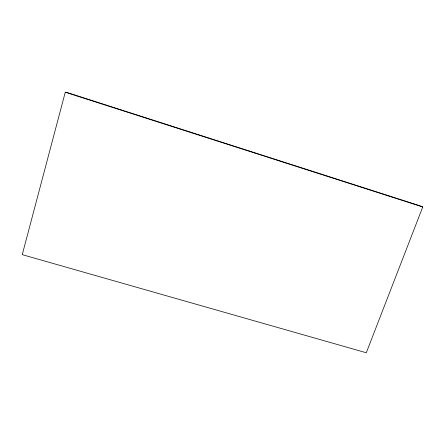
<?xml version="1.0" encoding="UTF-8"?>
<svg xmlns="http://www.w3.org/2000/svg" width="445" height="445" viewBox="0 0 445 445"><rect width="100%" height="100%" fill="white"/><g stroke="black" fill="none" stroke-linecap="round" stroke-linejoin="round"><path stroke-width="0.67" d="M65.265 92.237L22.25 254.657L366.291 352.763L422.75 206.981L420.236 205.874L66.667 92.365L65.265 92.237L422.75 206.981"/></g></svg>
